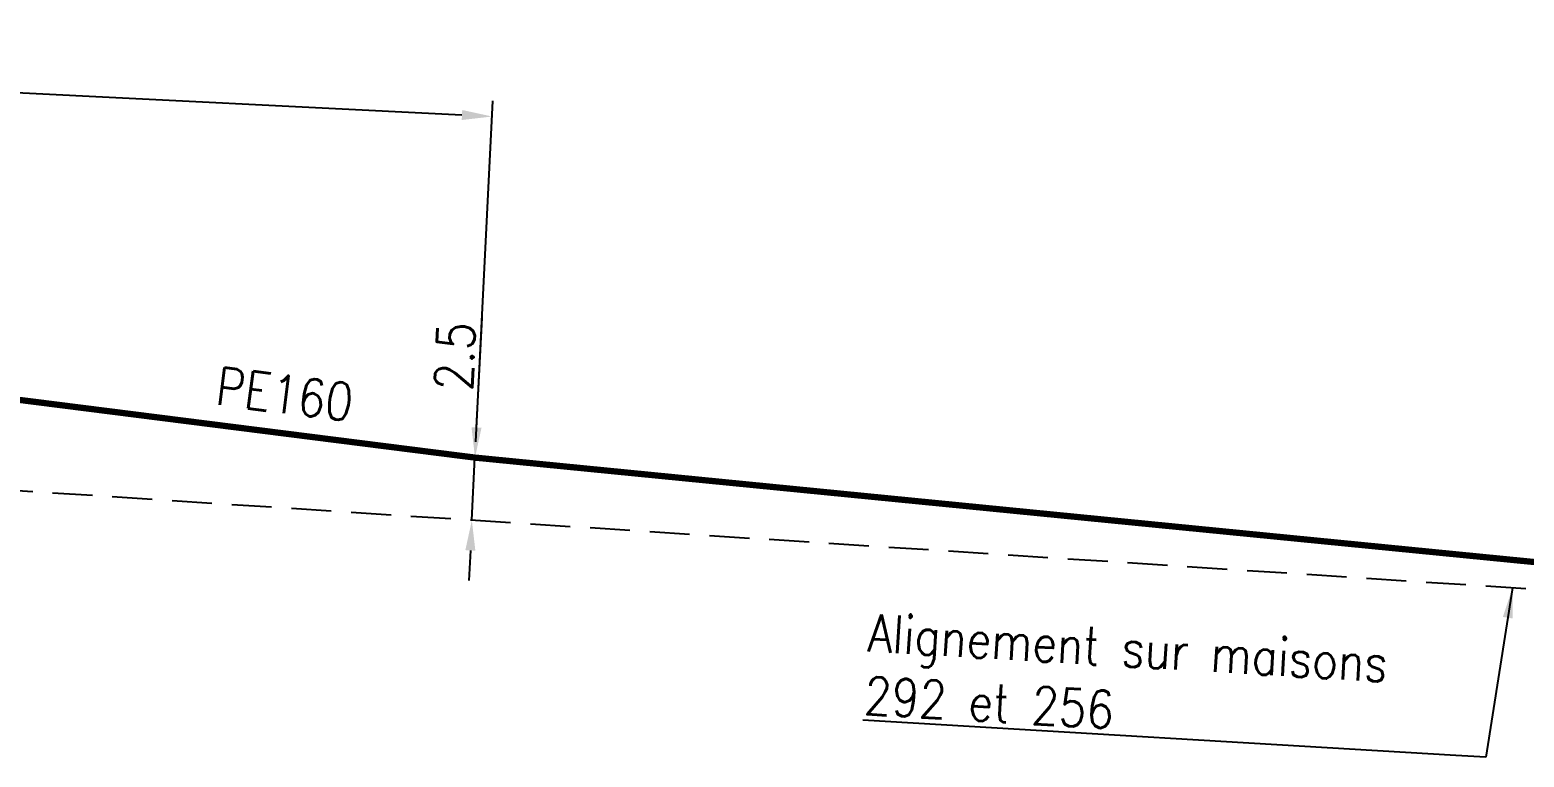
# Model space of a CAD drawing. Header units: millimetres. Extents: x 145011 to 146000, y 128282 to 128813.
# Drawn here: x 145780.6 to 145840.1, y 128391.1 to 128420.1 of the extents above; entities that cross this region are included whole.
import ezdxf

# ---------------------------------------------------------------- set-up
doc = ezdxf.new("R2010")
doc.units = ezdxf.units.MM
doc.header["$PDMODE"] = 34
doc.linetypes.add('HIDDEN2', pattern=[4.7625, 3.175, -1.5875])
doc.linetypes.add('L_100_PE', pattern=[14, 10, -1.5, 1, -1.5])
doc.layers.get('DEFPOINTS').update_dxf_attribs({"linetype": 'CONTINUOUS'})
doc.layers.add('L_140', color=3, linetype='CONTINUOUS')
doc.styles.get("Standard").update_dxf_attribs({"font": 'romans.shx', "width": 0.85})
doc.dimstyles.get("Standard").update_dxf_attribs({"dimtxt": 1.5, "dimasz": 1.2, "dimexe": 0.625, "dimexo": 0.625, "dimgap": 0.25, "dimtad": 1, "dimdec": 1, "dimzin": 0, "dimdsep": 46, "dimtxsty": 'Standard', "dimcen": -0.5, "dimadec": 0, "dimazin": 0, "dimtfac": 1, "dimtdec": 1, "dimtmove": 0, "dimatfit": 3, "dimfxl": 0, "dimtolj": 1, "dimtzin": 0, "dimarcsym": 0})

# ---------------------------------------------------------------- blocks, each defined once
blk = doc.blocks.new('*D59')
at = {"layer": 'DEFPOINTS', "color": 0, "linetype": 'Continuous', "transparency": 16777216}
for p in [(145747.154, 128419.196), (145746.388, 128403.893), (145798.309, 128403.019)]:
    blk.add_point(p, dxfattribs=at)
at = {"layer": 'L_140', "color": 0, "linetype": 'Continuous', "lineweight": -2, "transparency": 16777216}
for p, q in [((145746.419, 128404.517), (145747.185, 128419.821)), ((145797.791, 128416.662), (145748.352, 128419.136)), ((145798.341, 128403.643), (145799.02, 128417.227))]:
    blk.add_line(p, q, dxfattribs=at)
at = {"layer": 'L_140', "color": 0, "linetype": 'Continuous', "transparency": 16777216}
for points in [[(145748.362, 128419.336), (145748.342, 128418.937), (145747.154, 128419.196)], [(145797.801, 128416.862), (145797.781, 128416.463), (145798.989, 128416.602)]]:
    blk.add_solid(points, dxfattribs=at)
at = {"layer": 'L_140', "color": 0, "linetype": 'Continuous', "transparency": 16777216, "insert": (145771.675, 128418.971), "char_height": 1.5, "attachment_point": 5, "rotation": 357.13519}
blk.add_mtext('\\A1;51.9', dxfattribs=at)
blk = doc.blocks.new('*D62')
at = {"layer": 'DEFPOINTS', "color": 0, "linetype": 'Continuous', "transparency": 16777216}
for p in [(145798.309, 128403.019), (145798.184, 128400.522), (145798.184, 128400.522)]:
    blk.add_point(p, dxfattribs=at)
at = {"layer": 'L_140', "color": 0, "linetype": 'Continuous', "lineweight": -2, "transparency": 16777216}
for p, q in [((145798.369, 128404.218), (145798.588, 128408.584)), ((145798.184, 128400.522), (145798.309, 128403.019)), ((145798.124, 128399.324), (145798.064, 128398.125))]:
    blk.add_line(p, q, dxfattribs=at)
at = {"layer": 'L_140', "color": 0, "linetype": 'Continuous', "transparency": 16777216}
for points in [[(145798.17, 128404.228), (145798.569, 128404.208), (145798.309, 128403.019)], [(145797.925, 128399.334), (145798.324, 128399.314), (145798.184, 128400.522)]]:
    blk.add_solid(points, dxfattribs=at)
at = {"layer": 'L_140', "color": 0, "linetype": 'Continuous', "transparency": 16777216, "insert": (145797.51, 128407.05), "char_height": 1.5, "attachment_point": 5, "rotation": 87.13519}
blk.add_mtext('\\A1;2.5', dxfattribs=at)

msp = doc.modelspace()

# ---------------------------------------------------------------- linework, layer by layer
at = {"layer": 'L_140', "linetype": 'L_100_PE', "const_width": 0.25}
msp.add_lwpolyline([(145893.068, 128395.55), (145882.898, 128395.21), (145862.935, 128396.509), (145843.042, 128398.605), (145798.309, 128403.019), (145778.808, 128405.491), (145766.483, 128405.291), (145756.378, 128403.443), (145746.288, 128401.895), (145741.412, 128402.14), (145728.662, 128402.831), (145727.159, 128402.912), (145722.259, 128402.807), (145716.737, 128403.168), (145716.737, 128403.168), (145715.838, 128403.6), (145713.434, 128404.751), (145707.032, 128405.402), (145694.089, 128406.073)], dxfattribs=at)
at = {"layer": 'L_140', "color": 7, "linetype": 'HIDDEN2', "ltscale": 0.5, "flags": 128}
msp.add_lwpolyline([(145932.789, 128391.763), (145746.388, 128403.893)], dxfattribs=at)

# ---------------------------------------------------------------- texts
at = {"layer": 'L_140', "linetype": 'Continuous', "width": 0.85}
msp.add_text('PE160', height=1.5, rotation=352.77707, dxfattribs=at).set_placement((145787.935, 128405.142))
at = {"layer": 'L_140', "color": 7, "linetype": 'Continuous', "ltscale": 0.5, "insert": (145813.761, 128392.807), "char_height": 1.5, "attachment_point": 7, "rotation": 356.61156}
msp.add_mtext('Alignement sur maisons\\P292 et 256', dxfattribs=at)

# ---------------------------------------------------------------- dimensions: what is measured, and where the dimension line sits
at = {"layer": 'L_140', "linetype": 'Continuous'}
for base, p2, angle, picture, middle in [((145747.154, 128419.196), (145746.388, 128403.893), 357.13519, '*D59', (145771.625, 128417.972)), ((145798.184, 128400.522), (145798.184, 128400.522), 87.13519, '*D62', (145798.509, 128407))]:
    dim = msp.add_linear_dim(base=base, p1=(145798.309, 128403.019), p2=p2, angle=angle, dimstyle='Standard', dxfattribs=at)
    dim.commit()
    dim.dimension.update_dxf_attribs({"geometry": picture, "text_midpoint": middle, "dimtype": 160})

# ---------------------------------------------------------------- leaders
at = {"layer": 'L_140', "color": 7, "linetype": 'Continuous', "ltscale": 0.5, "annotation_type": 0, "has_hookline": 1, "hookline_direction": 1, "text_width": 23.375, "horizontal_direction": (0.998252, -0.059105, 0)}
msp.add_leader([(145839.588, 128397.828), (145838.528, 128391.091), (145837.33, 128391.162)], dimstyle='Standard', dxfattribs=at)

doc.saveas('drawing.dxf')
